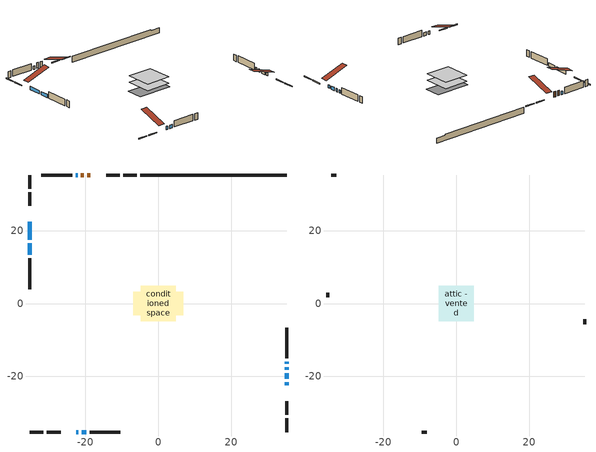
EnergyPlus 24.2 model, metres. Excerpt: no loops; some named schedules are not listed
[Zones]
conditioned space
 floor adiabatic (AdiabaticFloorConstruction): -4.82,-4.82 -4.82,4.82 4.82,4.82 4.82,-4.82 z0.56
 floor foundation (Slab1 construction): -6.81,-3.25 -6.81,3.25 6.81,3.25 6.81,-3.25 z-1.73
 wall outside (RimJoist1 construction): -5.86,35.31 -9.63,35.31 / -35.31,-35.31 -31.53,-35.31 / -35.31,35.31 -35.31,31.53 / 35.31,-35.31 35.31,-31.53 z0.56:0.86
 wall outside (RimJoist2 construction): -10.56,35.31 -14.33,35.31 / -30.6,-35.31 -26.83,-35.31 / -35.31,30.6 -35.31,26.83 / 35.31,-30.6 35.31,-26.83 z0.56:0.86
 wall outside (AdiabaticWallConstruction 1): -18.69,35.31 -19.5,35.31 / -20.43,35.31 -21.24,35.31 z0.56:2.59
 wall outside (AdiabaticWallConstruction): 35.31,-22.48 35.31,-21.66 / -22.16,35.31 -22.71,35.31 / -22.48,-35.31 -21.93,-35.31 / 35.31,-20.73 35.31,-19.13 / 35.31,-18.21 35.31,-17.49 / -35.31,22.48 -35.31,17.46 / -35.31,16.53 -35.31,13.33 / -21.01,-35.31 -19.79,-35.31 / 35.31,-16.56 35.31,-16.02 z0.56:1.78
 wall outside (Wall1 construction): -23.63,35.31 -32.1,35.31 / -18.86,-35.31 -10.39,-35.31 / -35.31,12.4 -35.31,3.93 / 35.31,-15.09 35.31,-6.63 z0.56:3
 wall foundation (FoundationWall1 construction): -4.93,35.31,-1.73 -4.93,35.31,0.56 31.28,35.31,0.56 31.28,35.31,0.07 35.31,35.31,0.07 35.31,35.31,-1.73
 window (WindowConstruction): 35.31,-22.48 35.31,-21.66 z0.56:1.78
 window (WindowConstruction 7): -22.16,35.31 -22.71,35.31 z0.56:1.78
 window (WindowConstruction 8): -22.48,-35.31 -21.93,-35.31 z0.56:1.78
 window (WindowConstruction 1): 35.31,-20.73 35.31,-19.13 z0.56:1.78
 window (WindowConstruction 2): 35.31,-18.2 35.31,-17.49 z0.56:1.78
 window (WindowConstruction 3): -35.31,22.48 -35.31,17.46 z0.56:1.78
 window (WindowConstruction 4): -35.31,16.53 -35.31,13.33 z0.56:1.78
 window (WindowConstruction 5): -21.01,-35.31 -19.79,-35.31 z0.56:1.78
 window (WindowConstruction 6): 35.31,-16.56 35.31,-16.02 z0.56:1.78
 door (Door): -18.69,35.31 -19.5,35.31 z0.56:2.59
 door (Door 1): -20.43,35.31 -21.24,35.31 z0.56:2.59
 ceiling adiabatic (AdiabaticFloorConstruction): 4.82,-4.82 4.82,4.82 -4.82,4.82 -4.82,-4.82 z0.56
attic - vented
 floor to conditioned space (Floor1 construction Reversed): -4.86,-4.86 -4.86,4.86 4.86,4.86 4.86,-4.86 z3
 wall outside (Wall2 construction): -33.03,35.31 -34.38,35.31 / -9.46,-35.31 -8.12,-35.31 / -35.31,3 -35.31,1.66 / 35.31,-5.7 35.31,-4.35 z0.56:3
 roof outside (Roof1 construction): -17.76,35.31,3 -17.76,25.83,6.16 -15.26,25.83,6.16 -15.26,35.31,3; -23.4,-35.31,3 -23.4,-25.83,6.16 -25.9,-25.83,6.16 -25.9,-35.31,3; -35.31,23.4,3 -25.83,23.4,6.16 -25.83,25.9,6.16 -35.31,25.9,3; 35.31,-23.4,3 25.83,-23.4,6.16 25.83,-25.9,6.16 35.31,-25.9,3
[Building]
Building 1: Terrain=Suburbs
[Site:Location]
Regina Intl AP_SK: Latitude {deg}=50.43; Longitude {deg}=-104.67; Time Zone {hr}=-6; Elevation {m}=578; Keep Site Location Information=Yes
[Site:GroundTemperature:Shallow]
-2.28208, -4.75844, -4.95676, -3.7816, 0.936024, 5.63167, 9.70254, 12.2813, 12.5004, 10.403, 6.43594, 1.88434
[Site:WaterMainsTemperature]
Calculation Method=Schedule; Temperature Schedule=mains temperature schedule
[Material] Roughness=Rough; Thermal Absorptance=0.9
Name | Thickness {m} | Conductivity {W/m-K} | Density {kg/m3} | Specific Heat {J/kg-K} | Solar Absorptance | Visible Absorptance
asphalt or fiberglass shingles | 0.00635 | 0.162714 | 1121.4 | 1465.45 | 0.84 | 0.84
ceiling loosefill ins | 0.338667 | 0.0480833 | 16.02 | 1046.75 | 0.7 | 0.7
ceiling stud and cavity | 0.1397 | 0.505323 | 65.682 | 1177.47 | 0.7 | 0.7
concrete 4.0 in. | 0.1016 | 1.803125 | 2242.8 | 837.4 | 0.7 | 0.7
concrete 8.0 in. | 0.2032 | 1.803125 | 2242.8 | 837.4 | 0.7 | 0.7
door material | 0.04445 | 0.0451087 | 512.64 | 1214.23 | 0.7 | 0.7
door material 1 | 0.04445 | 0.188738 | 512.64 | 1214.23 | 0.7 | 0.7
exterior vertical ins | 0.00222023 | 0.029427 | 32.04 | 1214.23 | 0.7 | 0.7
floor covering | 0.0127 | 0.0433444 | 54.468 | 1339.84 | 0.6 | 0.6
floor rigid ins; wall rigid ins | 0.512978 | 0.029427 | 32.04 | 1214.23 | 0.7 | 0.7
floor stud and cavity | 0.1397 | 1.75129 | 37.0049 | 1207.88 | 0.7 | 0.7
furniture material conditioned space 1 | 0.1524 | 0.115458 | 640.8 | 1214.23 | 0.6 | 0.6
gypsum board | 0.0127 | 0.160291 | 801 | 837.4 | 0.6 | 0.6
gypsum board 1 | 0.0127 | 0.160291 | 801 | 837.4 | 0.7 | 0.7
osb sheathing 0.5 in. | 0.0127 | 0.115458 | 512.64 | 1214.23 | 0.7 | 0.7
osb sheathing 0.75 in. | 0.01905 | 0.115458 | 512.64 | 1214.23 | 0.7 | 0.7
osb sheathing 2.0 in. | 0.0508 | 0.115458 | 512.64 | 1214.23 | 0.7 | 0.7
rim joist stud and cavity | 0.0508 | 0.0310355 | 125.044 | 1163.47 | 0.6 | 0.6
rim joist stud and cavity 1 | 0.0508 | 0.271007 | 50.32683 | 1063.81 | 0.6 | 0.6
wall stud and cavity | 0.1397 | 0.114651 | 139.0536 | 1170.24 | 0.7 | 0.7
wall stud and cavity 1 | 0.0889 | 6.1454 | 50.32683 | 1063.81 | 0.6 | 0.6
wall stud and cavity 2 | 0.0889 | 0.380278 | 52.3479 | 1209.89 | 0.7 | 0.7
wall stud and cavity 3 | 0.0889 | 0.391764 | 83.0341 | 1211.67 | 0.7 | 0.7
wood siding | 0.0254 | 0.102417 | 544.68 | 1172.36 | 0 | 0
wood siding 1 | 0.00254 | 0.102417 | 544.68 | 1172.36 | 0 | 0
wood siding 2; wood siding 3; wood siding 4 | 0.0254 | 0.102417 | 544.68 | 1172.36 | 0.7 | 0.7
[WindowMaterial:SimpleGlazingSystem]
Name | U-Factor {W/m2-K} | Solar Heat Gain Coefficient
WindowMaterial | 2.94461 | 0.64
WindowMaterial 1 | 3.05704 | 0.67
WindowMaterial 2 | 3.07861 | 0.64
WindowMaterial 3 | 1.18784 | 0.54
WindowMaterial 4 | 2.92076 | 0.67
WindowMaterial 5 | 2.739635 | 0.55
[Construction]
AdiabaticFloorConstruction: floor stud and cavity, floor rigid ins, osb sheathing 0.75 in., floor covering
AdiabaticWallConstruction: wood siding 3, wall rigid ins, wall stud and cavity 2, gypsum board
AdiabaticWallConstruction 1: wood siding 4, wall rigid ins, wall stud and cavity 2, gypsum board
Door: door material
Door 1: door material 1
Floor1 construction Reversed: gypsum board, ceiling stud and cavity, ceiling loosefill ins
FoundationWall1 construction: concrete 8.0 in., gypsum board 1
furniture construction conditioned space 1: furniture material conditioned space 1
PartitionWallConstruction: gypsum board, wall stud and cavity 3, gypsum board
RimJoist1 construction: wood siding 2, osb sheathing 2.0 in., rim joist stud and cavity
RimJoist2 construction: wood siding 2, rim joist stud and cavity 1
Roof1 construction: asphalt or fiberglass shingles
Slab1 construction: concrete 4.0 in.
Wall1 construction: wood siding, osb sheathing 0.5 in., wall stud and cavity, gypsum board
Wall2 construction: wood siding 1, wall stud and cavity 1
WindowConstruction: WindowMaterial
WindowConstruction 1; WindowConstruction 4: WindowMaterial 1
WindowConstruction 2: WindowMaterial 2
WindowConstruction 3: WindowMaterial 3
WindowConstruction 5: WindowMaterial 4
WindowConstruction 6; WindowConstruction 7; WindowConstruction 8: WindowMaterial 5
[Zone] Multiplier=1; Part of Total Floor Area=Yes
Name | Volume {m3}
attic - vented | 48.5476
conditioned space | 453.2
[Space]
Name | Zone | Volume {m3}
attic - vented 1 | attic - vented | 48.5476
conditioned space 1 | conditioned space | 453.2
[ZoneInfiltration:EffectiveLeakageArea]
infil attic - vented 1: Zone or Space=attic - vented 1; Schedule=Always On Discrete; Effective Air Leakage Area {cm2}=2989.58; Stack Coefficient=0.000389231; Wind Coefficient=1.33298e-05
[ZoneMixing]
whole house fan mix: Zone or Space=attic - vented; Schedule=Always On Continuous; Design Flow Rate Calculation Method=Flow/Zone; Design Flow Rate {m3/s}=0; Source Zone or Space=conditioned space
[SurfaceProperty:ExposedFoundationPerimeter]
Slab1: Exposed Perimeter Calculation Method=TotalExposedPerimeter; Total Exposed Perimeter {m}=40.234
[InternalMass] Zone or ZoneList=conditioned space; Space or SpaceList=conditioned space 1
Name | Construction | Surface Area {m2}
furniture mass conditioned space 1 | furniture construction conditioned space 1 | 72.5361
partition wall mass | PartitionWallConstruction | 181.34
[Lights]
interior lighting: Zone or ZoneList or Space or SpaceList=conditioned space 1; Schedule=interior lighting schedule; Design Level Calculation Method=LightingLevel; Lighting Level {W}=343.2; Return Air Fraction=0; Fraction Radiant=0.6; Fraction Visible=0.2; Fraction Replaceable=1
[People]
occupants: Zone or ZoneList or Space or SpaceList=conditioned space 1; Number of People Schedule=occupants schedule; Number of People Calculation Method=People; Number of People=3; Fraction Radiant=0.314171; Sensible Heat Fraction=0.56303; Activity Level Schedule=occupants activity schedule; Carbon Dioxide Generation Rate {m3/s-W}=0; Enable ASHRAE 55 Comfort Warnings=No; Mean Radiant Temperature Calculation Type=EnclosureAveraged
[ElectricEquipment] Zone or ZoneList or Space or SpaceList=conditioned space 1; Design Level Calculation Method=EquipmentLevel
Name | Schedule | Design Level {W} | Fraction Latent | Fraction Radiant | Fraction Lost
clothes dryer | clothes dryer schedule | 140.772 | 0.015 | 0.081 | 0.85
clothes washer | clothes washer schedule | 32.1985 | 0.03 | 0.162 | 0.7
cooking range | cooking range schedule | 215.147 | 0.08 | 0.432 | 0.2
dishwasher | dishwasher schedule | 66.8632 | 0.3 | 0.18 | 0.4
fridge | fridge schedule | 72.9452 | 0 | 0.6 | 0
mech vent house fan | mech vent house fan schedule | 0 | 0 | 0 | 1
mech vent house fan cfis | mech vent house fan cfis schedule | 0 | 0 | 0 | 0
misc plug loads | misc plug loads schedule | 494.7 | 0.045 | 0.513 | 0.1
whole house fan | Always On Discrete | 0 | 0 | 0 | 1
[OtherEquipment] Zone or ZoneList or Space or SpaceList=conditioned space 1; Design Level Calculation Method=EquipmentLevel
Name | Fuel Type | Schedule | Design Level {W} | Fraction Latent | Fraction Radiant | Fraction Lost
clothes dryer 1 | Electricity | clothes dryer schedule | 0 | 0.015 | 0.081 | 0.85
cooking range 1 | Electricity | cooking range schedule | 0 | 0.08 | 0.432 | 0.2
general water use latent | None | general water use schedule | 62.594 | 1 | 0 | 0
general water use sensible | None | general water use schedule | -61.6891 | 0 | 0.6 | 0
mech vent house fan latent load | None | Always On Discrete | 0 | 1 | 0 | 0
mech vent house fan sensible load | None | Always On Discrete | 0 | 0 | 0 | 0
water heater energy adjustment1 | NaturalGas | Always On Discrete | 0.01 | 0 | 0 | 1
[ZoneInfiltration:DesignFlowRate] Zone or ZoneList or Space or SpaceList=conditioned space 1; Schedule=Always On Discrete; Design Flow Rate Calculation Method=Flow/Zone; Design Flow Rate {m3/s}=0
infil flow; natural vent flow; whole house fan flow
[AvailabilityManager:Scheduled]
furnace airloop Availability Manager: Schedule=Always On Discrete
[Foundation:Kiva]
Foundation Kiva 1: Initial Indoor Air Temperature {C}=21; Wall Height Above Grade {m}=0.559979; Wall Depth Below Slab {m}=0.2032; Custom Block Material Name 1=exterior vertical ins; Custom Block Depth 1 {m}=2.28999; Custom Block X Position 1 {m}=0.2159; Custom Block Z Position 1 {m}=0
[Foundation:Kiva:Settings]
Soil Conductivity {W/m-K}=0.849921; Soil Density {kg/m3}=1842.3; Soil Specific Heat {J/kg-K}=418.7; Ground Solar Absorptivity=0.9; Ground Thermal Absorptivity=0.9; Ground Surface Roughness {m}=0.03; Far-Field Width {m}=40; Deep-Ground Boundary Condition=ZeroFlux; Deep-Ground Depth {m}=40; Minimum Cell Dimension {m}=0.2; Maximum Cell Growth Coefficient=3; Simulation Timestep=Timestep
[Exterior:Lights]
exterior lighting: Schedule=exterior lighting schedule; Design Level {W}=75.6
[EnergyManagementSystem:GlobalVariable]
furnace_airloop_Fan_RTF
infil_program_Qfan
infil_program_Qinf
natural_vent_program_Qnv
natural_vent_program_Qwhf
[EnergyManagementSystem:Sensor]
Name | Output:Variable or Output:Meter Index Key | Output:Variable or Output:Meter
airflow_gain | infil flow | Infiltration Sensible Heat Gain Energy
airflow_gain_1 | natural vent flow | Infiltration Sensible Heat Gain Energy
airflow_gain_2 | whole house fan flow | Infiltration Sensible Heat Gain Energy
airflow_loss | infil flow | Infiltration Sensible Heat Loss Energy
airflow_loss_1 | natural vent flow | Infiltration Sensible Heat Loss Energy
airflow_loss_2 | whole house fan flow | Infiltration Sensible Heat Loss Energy
clg_load_cond |  | Cooling:EnergyTransfer:Zone:CONDITIONED SPACE
clg_sp_s; clg_sp_s_1 | cooling setpoint | Schedule Value
clothes_dryer_exhaust_0_sch_s | clothes dryer exhaust 0 schedule | Schedule Value
cool_season | cooling season schedule | Schedule Value
htg_load_cond |  | Heating:EnergyTransfer:Zone:CONDITIONED SPACE
htg_sp_s; htg_sp_s_1 | heating setpoint | Schedule Value
ig_ee_conv | clothes dryer | Electric Equipment Convective Heating Energy
ig_ee_conv_2 | cooking range | Electric Equipment Convective Heating Energy
ig_ee_conv_4 | fridge | Electric Equipment Convective Heating Energy
ig_ee_conv_5 | misc plug loads | Electric Equipment Convective Heating Energy
ig_ee_conv_6 | whole house fan | Electric Equipment Convective Heating Energy
ig_ee_rad | clothes dryer | Electric Equipment Radiant Heating Energy
ig_ee_rad_2 | cooking range | Electric Equipment Radiant Heating Energy
ig_ee_rad_4 | fridge | Electric Equipment Radiant Heating Energy
ig_ee_rad_5 | misc plug loads | Electric Equipment Radiant Heating Energy
ig_ee_rad_6 | whole house fan | Electric Equipment Radiant Heating Energy
ig_lgt_conv | interior lighting | Lights Convective Heating Energy
ig_lgt_rad | interior lighting | Lights Radiant Heating Energy
ig_lgt_vis | interior lighting | Lights Visible Radiation Heating Energy
ig_oe_conv | clothes dryer 1 | Other Equipment Convective Heating Energy
ig_oe_conv_1 | cooking range 1 | Other Equipment Convective Heating Energy
ig_oe_conv_2 | general water use latent | Other Equipment Convective Heating Energy
ig_oe_conv_3 | general water use sensible | Other Equipment Convective Heating Energy
ig_oe_conv_4 | water heater energy adjustment1 | Other Equipment Convective Heating Energy
ig_oe_rad | clothes dryer 1 | Other Equipment Radiant Heating Energy
ig_oe_rad_1 | cooking range 1 | Other Equipment Radiant Heating Energy
ig_oe_rad_2 | general water use latent | Other Equipment Radiant Heating Energy
ig_oe_rad_3 | general water use sensible | Other Equipment Radiant Heating Energy
ig_oe_rad_4 | water heater energy adjustment1 | Other Equipment Radiant Heating Energy
ig_ppl_conv | occupants | People Convective Heating Energy
ig_ppl_rad | occupants | People Radiant Heating Energy
im_conv | furniture mass conditioned space 1 | Surface Inside Face Convection Heat Gain Energy
im_conv_1 | partition wall mass | Surface Inside Face Convection Heat Gain Energy
im_ig | furniture mass conditioned space 1 | Surface Inside Face Internal Gains Radiation Heat Gain Energy
im_ig_1 | partition wall mass | Surface Inside Face Internal Gains Radiation Heat Gain Energy
im_lgt | furniture mass conditioned space 1 | Surface Inside Face Lights Radiation Heat Gain Energy
im_lgt_1 | partition wall mass | Surface Inside Face Lights Radiation Heat Gain Energy
im_sol | furniture mass conditioned space 1 | Surface Inside Face Solar Radiation Heat Gain Energy
im_sol_1 | partition wall mass | Surface Inside Face Solar Radiation Heat Gain Energy
im_surf | furniture mass conditioned space 1 | Surface Inside Face Net Surface Thermal Radiation Heat Gain Energy
im_surf_1 | partition wall mass | Surface Inside Face Net Surface Thermal Radiation Heat Gain Energy
mv_conv | mech vent house fan | Electric Equipment Convective Heating Energy
mv_conv_1 | mech vent house fan cfis | Electric Equipment Convective Heating Energy
mv_conv_2 | mech vent house fan latent load | Other Equipment Convective Heating Energy
mv_conv_3 | mech vent house fan sensible load | Other Equipment Convective Heating Energy
mv_rad | mech vent house fan | Electric Equipment Radiant Heating Energy
mv_rad_1 | mech vent house fan cfis | Electric Equipment Radiant Heating Energy
mv_rad_2 | mech vent house fan latent load | Other Equipment Radiant Heating Energy
mv_rad_3 | mech vent house fan sensible load | Other Equipment Radiant Heating Energy
natural_vent_s | natural vent schedule | Schedule Value
out_pb_s |  | Site Outdoor Air Barometric Pressure
out_wt_s |  | Site Outdoor Air Humidity Ratio
site_vw_s |  | Site Wind Speed
ss_back_out | Window1 | Surface Window Shortwave from Zone Back Out Window Heat Transfer Rate
ss_back_out_1 | Window10 | Surface Window Shortwave from Zone Back Out Window Heat Transfer Rate
ss_back_out_2 | Window12 | Surface Window Shortwave from Zone Back Out Window Heat Transfer Rate
ss_back_out_3 | Window2 | Surface Window Shortwave from Zone Back Out Window Heat Transfer Rate
ss_back_out_4 | Window3 | Surface Window Shortwave from Zone Back Out Window Heat Transfer Rate
ss_back_out_5 | Window4 | Surface Window Shortwave from Zone Back Out Window Heat Transfer Rate
ss_back_out_6 | Window5 | Surface Window Shortwave from Zone Back Out Window Heat Transfer Rate
ss_back_out_7 | Window7 | Surface Window Shortwave from Zone Back Out Window Heat Transfer Rate
ss_back_out_8 | Window8 | Surface Window Shortwave from Zone Back Out Window Heat Transfer Rate
ss_conv | Door1 | Surface Inside Face Convection Heat Gain Energy
ss_conv_1 | Door2 | Surface Inside Face Convection Heat Gain Energy
ss_conv_10 | Window8 | Surface Inside Face Convection Heat Gain Energy
ss_conv_2 | Window1 | Surface Inside Face Convection Heat Gain Energy
ss_conv_3 | Window10 | Surface Inside Face Convection Heat Gain Energy
ss_conv_4 | Window12 | Surface Inside Face Convection Heat Gain Energy
ss_conv_5 | Window2 | Surface Inside Face Convection Heat Gain Energy
ss_conv_6 | Window3 | Surface Inside Face Convection Heat Gain Energy
ss_conv_7 | Window4 | Surface Inside Face Convection Heat Gain Energy
ss_conv_8 | Window5 | Surface Inside Face Convection Heat Gain Energy
ss_conv_9 | Window7 | Surface Inside Face Convection Heat Gain Energy
ss_ig | Door1 | Surface Inside Face Internal Gains Radiation Heat Gain Energy
ss_ig_1 | Door2 | Surface Inside Face Internal Gains Radiation Heat Gain Energy
ss_ig_10 | Window8 | Surface Inside Face Internal Gains Radiation Heat Gain Energy
ss_ig_2 | Window1 | Surface Inside Face Internal Gains Radiation Heat Gain Energy
ss_ig_3 | Window10 | Surface Inside Face Internal Gains Radiation Heat Gain Energy
ss_ig_4 | Window12 | Surface Inside Face Internal Gains Radiation Heat Gain Energy
ss_ig_5 | Window2 | Surface Inside Face Internal Gains Radiation Heat Gain Energy
ss_ig_6 | Window3 | Surface Inside Face Internal Gains Radiation Heat Gain Energy
ss_ig_7 | Window4 | Surface Inside Face Internal Gains Radiation Heat Gain Energy
ss_ig_8 | Window5 | Surface Inside Face Internal Gains Radiation Heat Gain Energy
ss_ig_9 | Window7 | Surface Inside Face Internal Gains Radiation Heat Gain Energy
ss_lgt | Door1 | Surface Inside Face Lights Radiation Heat Gain Energy
ss_lgt_1 | Door2 | Surface Inside Face Lights Radiation Heat Gain Energy
ss_sol | Door1 | Surface Inside Face Solar Radiation Heat Gain Energy
ss_sol_1 | Door2 | Surface Inside Face Solar Radiation Heat Gain Energy
ss_surf | Door1 | Surface Inside Face Net Surface Thermal Radiation Heat Gain Energy
ss_surf_1 | Door2 | Surface Inside Face Net Surface Thermal Radiation Heat Gain Energy
ss_surf_10 | Window8 | Surface Inside Face Net Surface Thermal Radiation Heat Gain Energy
ss_surf_2 | Window1 | Surface Inside Face Net Surface Thermal Radiation Heat Gain Energy
ss_surf_3 | Window10 | Surface Inside Face Net Surface Thermal Radiation Heat Gain Energy
ss_surf_4 | Window12 | Surface Inside Face Net Surface Thermal Radiation Heat Gain Energy
ss_surf_5 | Window2 | Surface Inside Face Net Surface Thermal Radiation Heat Gain Energy
ss_surf_6 | Window3 | Surface Inside Face Net Surface Thermal Radiation Heat Gain Energy
ss_surf_7 | Window4 | Surface Inside Face Net Surface Thermal Radiation Heat Gain Energy
ss_surf_8 | Window5 | Surface Inside Face Net Surface Thermal Radiation Heat Gain Energy
ss_surf_9 | Window7 | Surface Inside Face Net Surface Thermal Radiation Heat Gain Energy
ss_trans_in | Window1 | Surface Window Transmitted Solar Radiation Rate
ss_trans_in_1 | Window10 | Surface Window Transmitted Solar Radiation Rate
ss_trans_in_2 | Window12 | Surface Window Transmitted Solar Radiation Rate
ss_trans_in_3 | Window2 | Surface Window Transmitted Solar Radiation Rate
ss_trans_in_4 | Window3 | Surface Window Transmitted Solar Radiation Rate
ss_trans_in_5 | Window4 | Surface Window Transmitted Solar Radiation Rate
ss_trans_in_6 | Window5 | Surface Window Transmitted Solar Radiation Rate
ss_trans_in_7 | Window7 | Surface Window Transmitted Solar Radiation Rate
ss_trans_in_8 | Window8 | Surface Window Transmitted Solar Radiation Rate
ss_trans_out | Window1 | Surface Inside Face Initial Transmitted Diffuse Transmitted Out Window Solar Radiation Rate
ss_trans_out_1 | Window10 | Surface Inside Face Initial Transmitted Diffuse Transmitted Out Window Solar Radiation Rate
ss_trans_out_2 | Window12 | Surface Inside Face Initial Transmitted Diffuse Transmitted Out Window Solar Radiation Rate
ss_trans_out_3 | Window2 | Surface Inside Face Initial Transmitted Diffuse Transmitted Out Window Solar Radiation Rate
ss_trans_out_4 | Window3 | Surface Inside Face Initial Transmitted Diffuse Transmitted Out Window Solar Radiation Rate
ss_trans_out_5 | Window4 | Surface Inside Face Initial Transmitted Diffuse Transmitted Out Window Solar Radiation Rate
ss_trans_out_6 | Window5 | Surface Inside Face Initial Transmitted Diffuse Transmitted Out Window Solar Radiation Rate
ss_trans_out_7 | Window7 | Surface Inside Face Initial Transmitted Diffuse Transmitted Out Window Solar Radiation Rate
ss_trans_out_8 | Window8 | Surface Inside Face Initial Transmitted Diffuse Transmitted Out Window Solar Radiation Rate
s_conv | Floor1 | Surface Inside Face Convection Heat Gain Energy
s_conv_1 | FoundationWall1 | Surface Inside Face Convection Heat Gain Energy
s_conv_10 | RimJoist2:270 | Surface Inside Face Convection Heat Gain Energy
s_conv_11 | RimJoist2:90 | Surface Inside Face Convection Heat Gain Energy
s_conv_12 | Slab1 | Surface Inside Face Convection Heat Gain Energy
s_conv_13 | Wall1:0 | Surface Inside Face Convection Heat Gain Energy
s_conv_14 | Wall1:180 | Surface Inside Face Convection Heat Gain Energy
s_conv_15 | Wall1:270 | Surface Inside Face Convection Heat Gain Energy
s_conv_16 | Wall1:90 | Surface Inside Face Convection Heat Gain Energy
s_conv_2 | inferred conditioned ceiling | Surface Inside Face Convection Heat Gain Energy
s_conv_3 | inferred conditioned floor | Surface Inside Face Convection Heat Gain Energy
s_conv_4 | RimJoist1:0 | Surface Inside Face Convection Heat Gain Energy
s_conv_5 | RimJoist1:180 | Surface Inside Face Convection Heat Gain Energy
s_conv_6 | RimJoist1:270 | Surface Inside Face Convection Heat Gain Energy
s_conv_7 | RimJoist1:90 | Surface Inside Face Convection Heat Gain Energy
s_conv_8 | RimJoist2:0 | Surface Inside Face Convection Heat Gain Energy
s_conv_9 | RimJoist2:180 | Surface Inside Face Convection Heat Gain Energy
s_ig | Floor1 | Surface Inside Face Internal Gains Radiation Heat Gain Energy
s_ig_1 | FoundationWall1 | Surface Inside Face Internal Gains Radiation Heat Gain Energy
s_ig_10 | RimJoist2:270 | Surface Inside Face Internal Gains Radiation Heat Gain Energy
s_ig_11 | RimJoist2:90 | Surface Inside Face Internal Gains Radiation Heat Gain Energy
s_ig_12 | Slab1 | Surface Inside Face Internal Gains Radiation Heat Gain Energy
s_ig_13 | Wall1:0 | Surface Inside Face Internal Gains Radiation Heat Gain Energy
s_ig_14 | Wall1:180 | Surface Inside Face Internal Gains Radiation Heat Gain Energy
s_ig_15 | Wall1:270 | Surface Inside Face Internal Gains Radiation Heat Gain Energy
s_ig_16 | Wall1:90 | Surface Inside Face Internal Gains Radiation Heat Gain Energy
s_ig_2 | inferred conditioned ceiling | Surface Inside Face Internal Gains Radiation Heat Gain Energy
s_ig_3 | inferred conditioned floor | Surface Inside Face Internal Gains Radiation Heat Gain Energy
s_ig_4 | RimJoist1:0 | Surface Inside Face Internal Gains Radiation Heat Gain Energy
s_ig_5 | RimJoist1:180 | Surface Inside Face Internal Gains Radiation Heat Gain Energy
s_ig_6 | RimJoist1:270 | Surface Inside Face Internal Gains Radiation Heat Gain Energy
s_ig_7 | RimJoist1:90 | Surface Inside Face Internal Gains Radiation Heat Gain Energy
s_ig_8 | RimJoist2:0 | Surface Inside Face Internal Gains Radiation Heat Gain Energy
s_ig_9 | RimJoist2:180 | Surface Inside Face Internal Gains Radiation Heat Gain Energy
s_lgt | Floor1 | Surface Inside Face Lights Radiation Heat Gain Energy
s_lgt_1 | FoundationWall1 | Surface Inside Face Lights Radiation Heat Gain Energy
s_lgt_10 | RimJoist2:270 | Surface Inside Face Lights Radiation Heat Gain Energy
s_lgt_11 | RimJoist2:90 | Surface Inside Face Lights Radiation Heat Gain Energy
s_lgt_12 | Slab1 | Surface Inside Face Lights Radiation Heat Gain Energy
s_lgt_13 | Wall1:0 | Surface Inside Face Lights Radiation Heat Gain Energy
s_lgt_14 | Wall1:180 | Surface Inside Face Lights Radiation Heat Gain Energy
s_lgt_15 | Wall1:270 | Surface Inside Face Lights Radiation Heat Gain Energy
s_lgt_16 | Wall1:90 | Surface Inside Face Lights Radiation Heat Gain Energy
s_lgt_2 | inferred conditioned ceiling | Surface Inside Face Lights Radiation Heat Gain Energy
s_lgt_3 | inferred conditioned floor | Surface Inside Face Lights Radiation Heat Gain Energy
s_lgt_4 | RimJoist1:0 | Surface Inside Face Lights Radiation Heat Gain Energy
s_lgt_5 | RimJoist1:180 | Surface Inside Face Lights Radiation Heat Gain Energy
s_lgt_6 | RimJoist1:270 | Surface Inside Face Lights Radiation Heat Gain Energy
s_lgt_7 | RimJoist1:90 | Surface Inside Face Lights Radiation Heat Gain Energy
s_lgt_8 | RimJoist2:0 | Surface Inside Face Lights Radiation Heat Gain Energy
s_lgt_9 | RimJoist2:180 | Surface Inside Face Lights Radiation Heat Gain Energy
s_sol | Floor1 | Surface Inside Face Solar Radiation Heat Gain Energy
s_sol_1 | FoundationWall1 | Surface Inside Face Solar Radiation Heat Gain Energy
s_sol_10 | RimJoist2:270 | Surface Inside Face Solar Radiation Heat Gain Energy
s_sol_11 | RimJoist2:90 | Surface Inside Face Solar Radiation Heat Gain Energy
s_sol_12 | Slab1 | Surface Inside Face Solar Radiation Heat Gain Energy
s_sol_13 | Wall1:0 | Surface Inside Face Solar Radiation Heat Gain Energy
